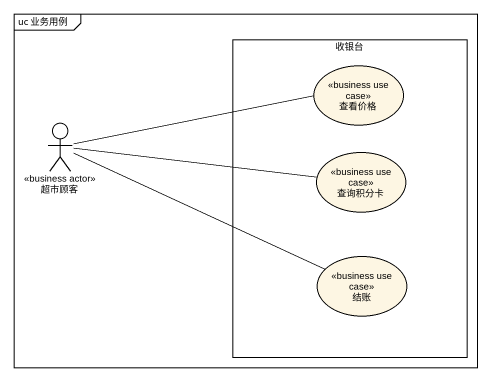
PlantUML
@startuml
mainframe uc 业务用例
rectangle 收银台 {
  usecase 查看价格 <<business use case>>
  usecase 查询积分卡 <<business use case>>
  usecase 结账 <<business use case>>
}
actor 超市顾客 <<business actor>>
超市顾客 -right- 查看价格
超市顾客 -right- 查询积分卡
超市顾客 -right- 结账
@enduml
